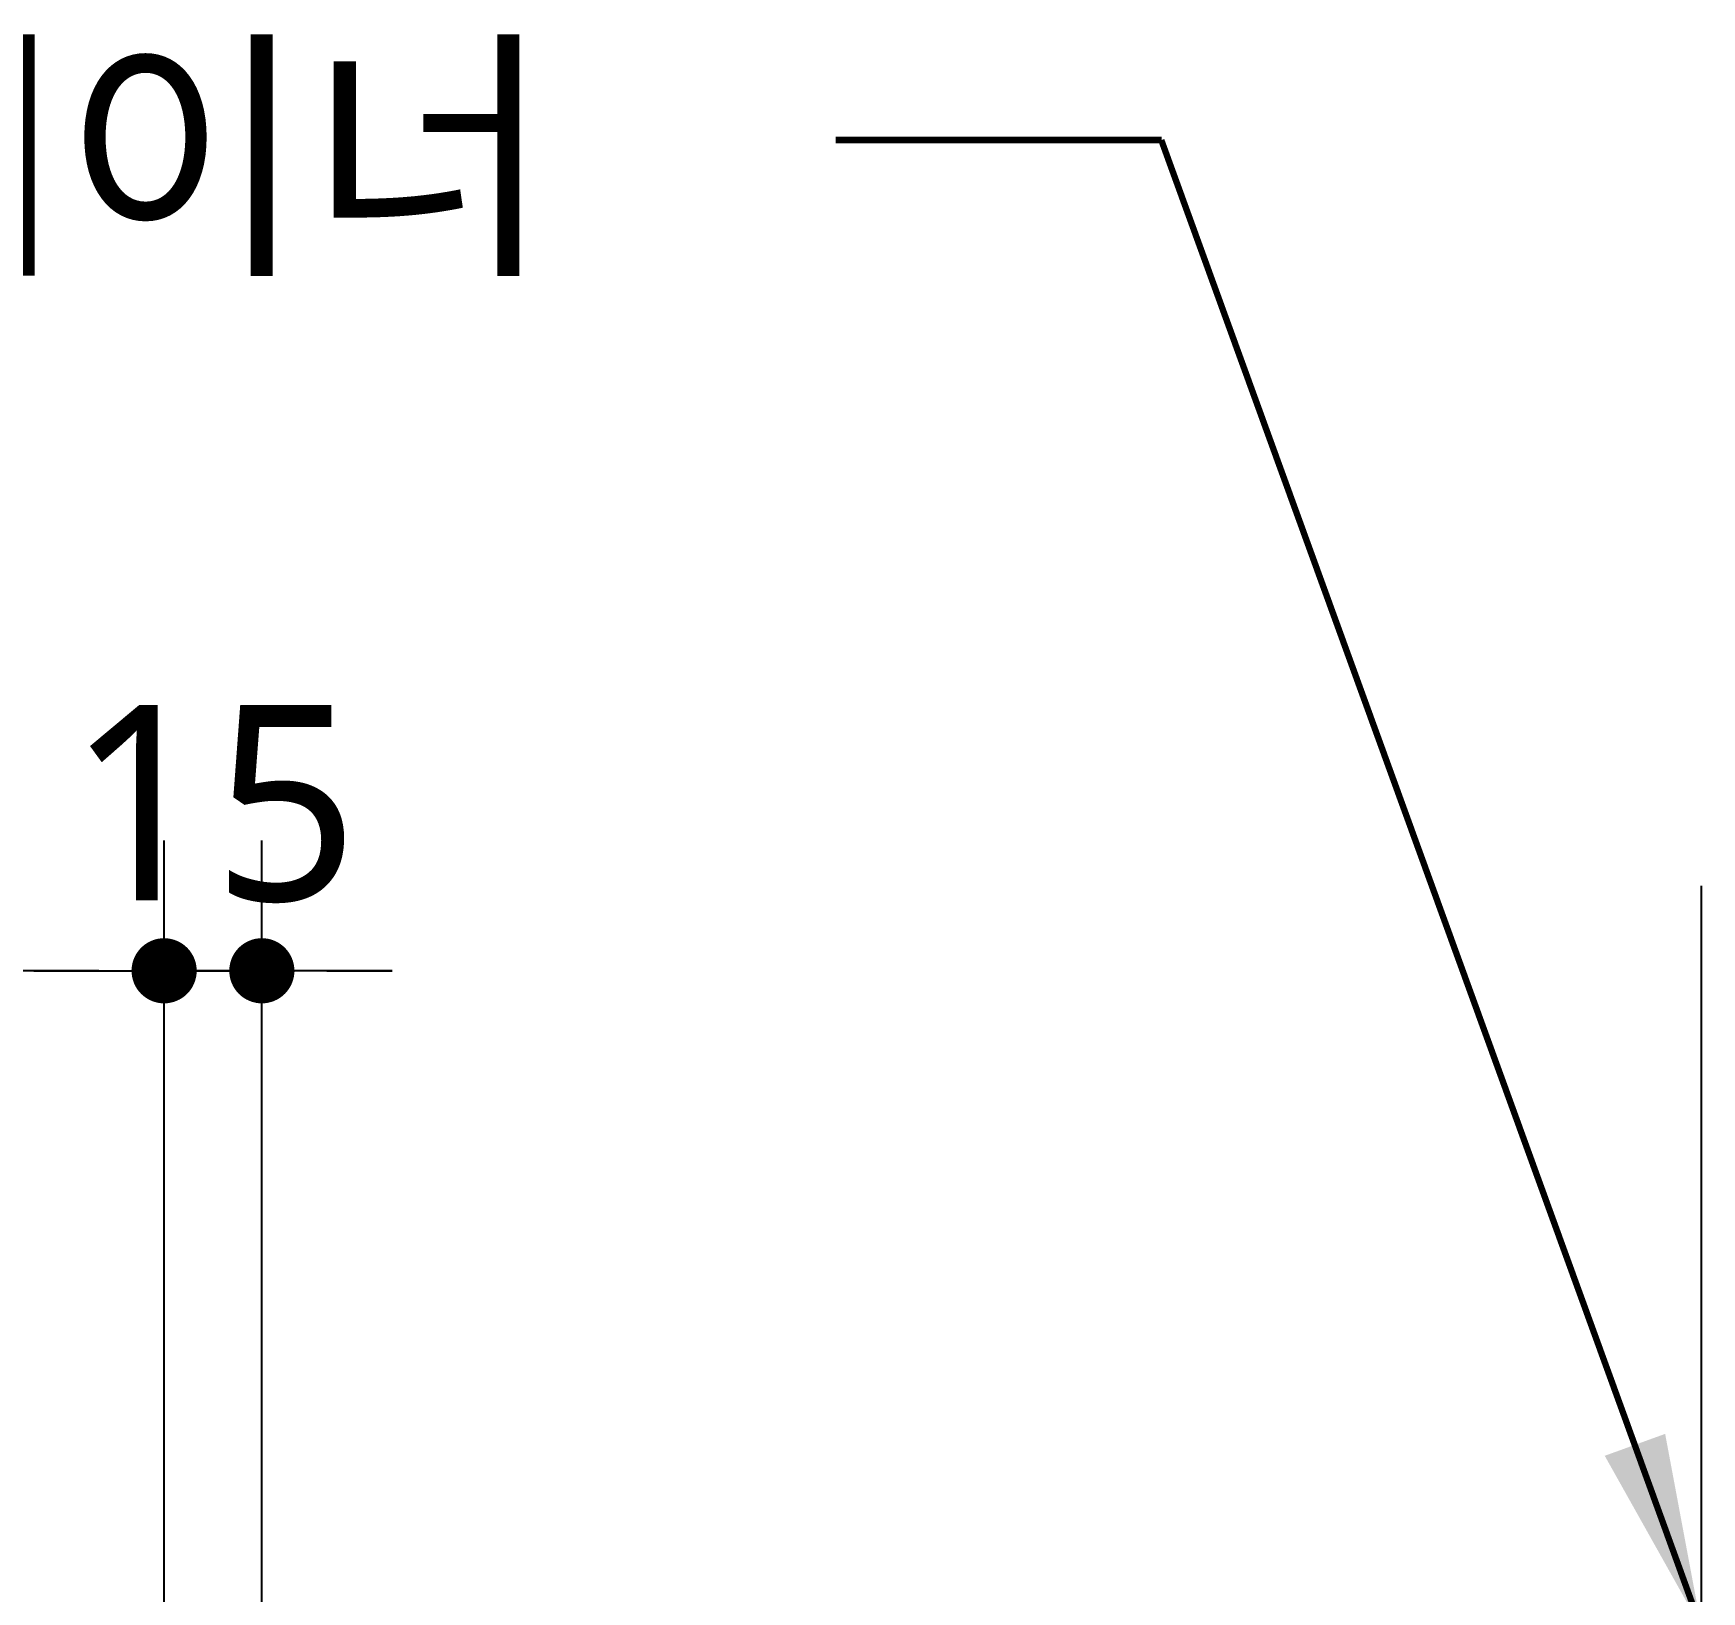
# Model space of a CAD drawing. Header units: millimetres. Extents: x 465 to 41696, y 198 to 5730.
# Drawn here: x 19501.5 to 19757.6, y 5245.8 to 5485 of the extents above; entities that cross this region are included whole.
import ezdxf

# ---------------------------------------------------------------- set-up
doc = ezdxf.new("R2010")
doc.units = ezdxf.units.MM
doc.header["$LTSCALE"] = 200
doc.linetypes.add('CEN', pattern=[62, 60, -1, 0, -1])
doc.linetypes.add('CEN-GAUN', pattern=[32.2, 30, -1, 0.2, -1])
doc.layers.get('DEFPOINTS').update_dxf_attribs({"color": 137})
for name, color, linetype in [('cen', 1, 'CEN'), ('DIM', 7, 'Continuous'), ('LEAD', 6, 'Continuous'), ('TEXT', 3, 'Continuous')]:
    doc.layers.add(name, color=color, linetype=linetype)
doc.styles.add('HB-tx', font='malgun.ttf', dxfattribs={"width": 0.9})
doc.styles.get("Standard").update_dxf_attribs({"font": 'arial.ttf'})
doc.styles.add('굴림체(옥산)', font='GulimChe.ttf')
doc.styles.add('스타일1', font='malgun.ttf')
doc.dimstyles.new('CJA-1', dxfattribs={"dimscale": 10, "dimtxt": 3, "dimasz": 1, "dimexe": 2, "dimexo": 3, "dimgap": 1, "dimtad": 1, "dimdec": 0, "dimdsep": 46, "dimlunit": 6, "dimtxsty": '굴림체(옥산)', "dimblk": 'CJDOT', "dimcen": 0.09, "dimclrd": 256, "dimclre": 256, "dimclrt": 3, "dimazin": 2, "dimtfac": 1, "dimtdec": 0, "dimtix": 1, "dimtmove": 2, "dimatfit": 3, "dimldrblk": 'CJDOT', "dimfxl": 1, "dimtolj": 1, "dimtzin": 0, "dimarcsym": 0})
doc.dimstyles.get("Standard").update_dxf_attribs({"dimtxt": 0.18, "dimasz": 0.18, "dimexe": 0.18, "dimexo": 0.0625, "dimgap": 0.09, "dimtad": 0, "dimtih": 1, "dimtoh": 1, "dimdec": 4, "dimzin": 0, "dimdsep": 46, "dimtxsty": 'Standard', "dimcen": 0.09, "dimadec": 0, "dimazin": 0, "dimtfac": 1, "dimtdec": 4, "dimtofl": 0, "dimtmove": 0, "dimatfit": 3, "dimfxl": 1, "dimtolj": 1, "dimtzin": 0, "dimarcsym": 0})

# ---------------------------------------------------------------- blocks, each defined once
blk = doc.blocks.new('CJDOT')
blk.add_line((-2, 0), (2, 0))
at = {"const_width": 0.5}
blk.add_lwpolyline([(-0.25, 0, 1), (0.25, 0, 1)], format="xyb", close=True, dxfattribs=at)
blk = doc.blocks.new('*D266')
at = {"layer": 'DEFPOINTS', "color": 0, "transparency": 16777216}
for p in [(19536.62, 5341.09), (19521.62, 5180.13), (19536.62, 5180.13)]:
    blk.add_point(p, dxfattribs=at)
at = {"layer": 'DIM', "lineweight": -2, "transparency": 16777216}
for p, q in [((19521.62, 5210.13), (19521.62, 5361.09)), ((19536.62, 5210.13), (19536.62, 5361.09)), ((19511.62, 5341.09), (19501.62, 5341.09)), ((19521.62, 5341.09), (19536.62, 5341.09)), ((19546.62, 5341.09), (19556.62, 5341.09))]:
    blk.add_line(p, q, dxfattribs=at)
at = {"layer": 'DIM', "lineweight": -2, "transparency": 16777216, "xscale": 10, "yscale": 10, "zscale": 10}
blk.add_blockref('CJDOT', (19521.62, 5341.09), dxfattribs=at)
at = {"layer": 'DIM', "lineweight": -2, "transparency": 16777216, "xscale": 10, "yscale": 10, "zscale": 10, "rotation": 180}
blk.add_blockref('CJDOT', (19536.62, 5341.09), dxfattribs=at)
at = {"layer": 'DIM', "color": 3, "transparency": 16777216, "insert": (19529.12, 5366.67), "char_height": 30, "attachment_point": 5, "style": '스타일1'}
blk.add_mtext('\\A1;15', dxfattribs=at)
blk = doc.blocks.new('*D267')
at = {"layer": 'DEFPOINTS', "color": 0, "transparency": 16777216}
for p in [(19321.62, 5341.09), (19321.62, 5180.13), (19521.62, 5180.13)]:
    blk.add_point(p, dxfattribs=at)
at = {"layer": 'DIM', "lineweight": -2, "transparency": 16777216}
for p, q in [((19321.62, 5210.13), (19321.62, 5361.09)), ((19521.62, 5210.13), (19521.62, 5361.09)), ((19511.62, 5341.09), (19331.62, 5341.09))]:
    blk.add_line(p, q, dxfattribs=at)
at = {"layer": 'DIM', "lineweight": -2, "transparency": 16777216, "xscale": 10, "yscale": 10, "zscale": 10, "rotation": 180}
blk.add_blockref('CJDOT', (19321.62, 5341.09), dxfattribs=at)
at = {"layer": 'DIM', "lineweight": -2, "transparency": 16777216, "xscale": 10, "yscale": 10, "zscale": 10}
blk.add_blockref('CJDOT', (19521.62, 5341.09), dxfattribs=at)
at = {"layer": 'DIM', "color": 3, "transparency": 16777216, "insert": (19421.62, 5366.59), "char_height": 30, "attachment_point": 5, "style": '스타일1'}
blk.add_mtext('\\A1;200', dxfattribs=at)

msp = doc.modelspace()

# ---------------------------------------------------------------- linework, layer by layer
at = {"layer": 'cen', "linetype": 'CEN-GAUN', "ltscale": 0.05}
msp.add_line((19757.62, 4586.63), (19757.62, 5354.13), dxfattribs=at)

# ---------------------------------------------------------------- texts
at = {"layer": 'TEXT', "color": 3, "style": '스타일1'}
msp.add_text('주철제 스트레이너', height=30, dxfattribs=at).set_placement((19269.93, 5450.96))

# ---------------------------------------------------------------- dimensions: what is measured, and where the dimension line sits
at = {"layer": 'DIM'}
dim = msp.add_linear_dim(base=(19321.62, 5341.09), p1=(19521.62, 5180.13), p2=(19321.62, 5180.13), dimstyle='CJA-1', override={"dimtxsty": '스타일1'}, dxfattribs=at)
dim.commit()
dim.dimension.update_dxf_attribs({"geometry": '*D267', "text_midpoint": (19421.62, 5366.59)})
dim = msp.add_linear_dim(base=(19536.62, 5341.09), p1=(19521.62, 5180.13), p2=(19536.62, 5180.13), text='15', dimstyle='CJA-1', override={"dimscale": 10, "dimtxsty": '스타일1'}, dxfattribs=at)
dim.commit()
dim.dimension.update_dxf_attribs({"geometry": '*D266', "text_midpoint": (19529.12, 5366.67)})

# ---------------------------------------------------------------- leaders
at = {"layer": 'LEAD', "color": 6}
msp.add_leader([(19757.62, 5240.13), (19674.72, 5468.59), (19624.72, 5468.59)], dimstyle='Standard', override={"dimscale": 10, "dimasz": 3, "dimexe": 1, "dimexo": 3, "dimgap": 1.3, "dimdsep": 44, "dimtxsty": 'HB-tx', "dimcen": 2.5, "dimclrd": 256, "dimclre": 256, "dimtolj": 0, "dimtzin": 8, "dimlwd": 65535, "dimlwe": 65535}, dxfattribs=at)

doc.saveas('drawing.dxf')
